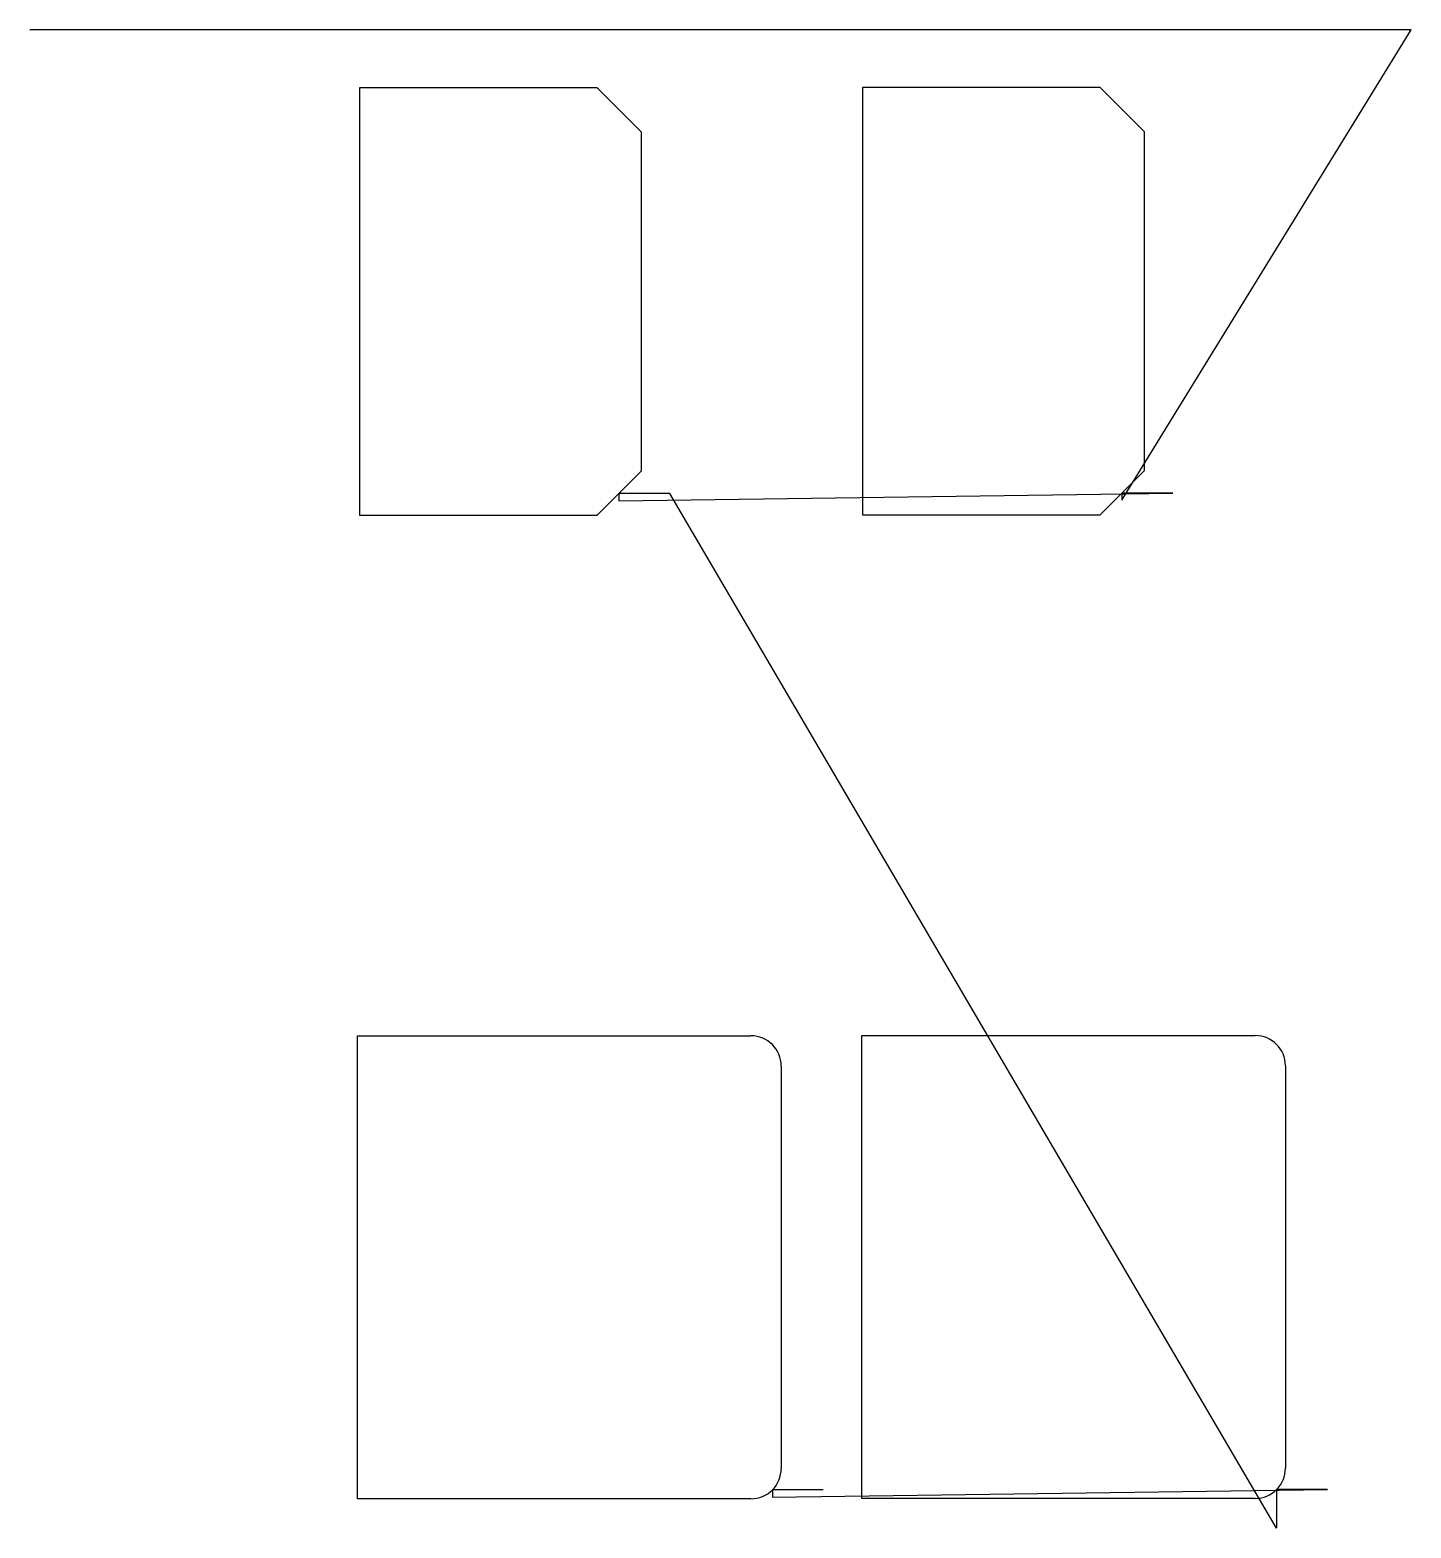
# Model space of a CAD drawing. Header units: metres. Extents: x 431 to 1382, y 0 to 1031.
import ezdxf

# ---------------------------------------------------------------- set-up
doc = ezdxf.new("R2010")
doc.units = ezdxf.units.M

msp = doc.modelspace()

# ---------------------------------------------------------------- linework, layer by layer
at = {"layer": 'TOOL_0'}
for p, q in [((432.344, 1030.891), (431.344, 1030.891)), ((1380.667, 1030.891), (432.344, 1030.891)), ((1182.709, 707.209), (1381.667, 1030.891)), ((1381.667, 1030.891), (1380.667, 1030.891)), ((1380.667, 1030.891), (1381.667, 1030.891)), ((1381.667, 1030.891), (1380.667, 1030.891)), ((658.354, 696.756), (658.354, 991.256)), ((658.354, 991.256), (821.415, 991.256)), ((821.415, 991.256), (851.854, 960.817)), ((1004.429, 696.989), (1004.429, 991.489)), ((1004.429, 991.489), (1167.49, 991.489)), ((1167.49, 991.489), (1197.929, 961.05)), ((851.854, 960.817), (851.854, 727.196)), ((1197.929, 961.05), (1197.929, 727.429)), ((851.854, 727.196), (836.634, 711.976)), ((1197.929, 727.429), (1182.709, 712.209)), ((836.635, 711.976), (821.415, 696.756)), ((836.634, 706.976), (1217.71, 712.209)), ((836.634, 711.976), (836.634, 706.976)), ((871.635, 711.976), (836.635, 711.976)), ((1289.164, 0), (871.635, 711.976)), ((1182.71, 712.209), (1167.49, 696.989)), ((1182.709, 712.209), (1182.709, 707.209)), ((1217.71, 712.209), (1182.71, 712.209)), ((821.415, 696.756), (658.354, 696.756)), ((1167.49, 696.989), (1004.429, 696.989)), ((656.688, 20.124), (656.688, 338.724)), ((656.688, 338.724), (927.488, 338.724)), ((1003.742, 20.406), (1003.742, 338.906)), ((1003.742, 338.906), (1274.492, 338.906)), ((948.288, 317.924), (948.288, 40.924)), ((1295.242, 318.156), (1295.242, 41.156)), ((942.196, 21.216), (1324.165, 26.484)), ((977.196, 26.216), (942.196, 26.216)), ((942.196, 26.216), (942.196, 21.216)), ((1289.164, 26.484), (1289.164, 21.484)), ((1289.164, 21.484), (1289.164, 0)), ((1324.165, 26.484), (1289.165, 26.484)), ((927.488, 20.124), (656.688, 20.124)), ((1274.492, 20.406), (1003.742, 20.406))]:
    msp.add_line(p, q, dxfattribs=at)
for centre, radius, start, end in [((927.488, 317.924), 20.8, 0, 90), ((1274.492, 318.156), 20.75, 0, 90), ((927.488, 40.924), 20.8, 315, 0), ((1274.492, 41.156), 20.75, 315, 0), ((927.488, 40.924), 20.8, 270, 315), ((1274.493, 41.156), 20.749, 269.997239, 315)]:
    msp.add_arc(centre, radius, start, end, dxfattribs=at)

doc.saveas('drawing.dxf')
